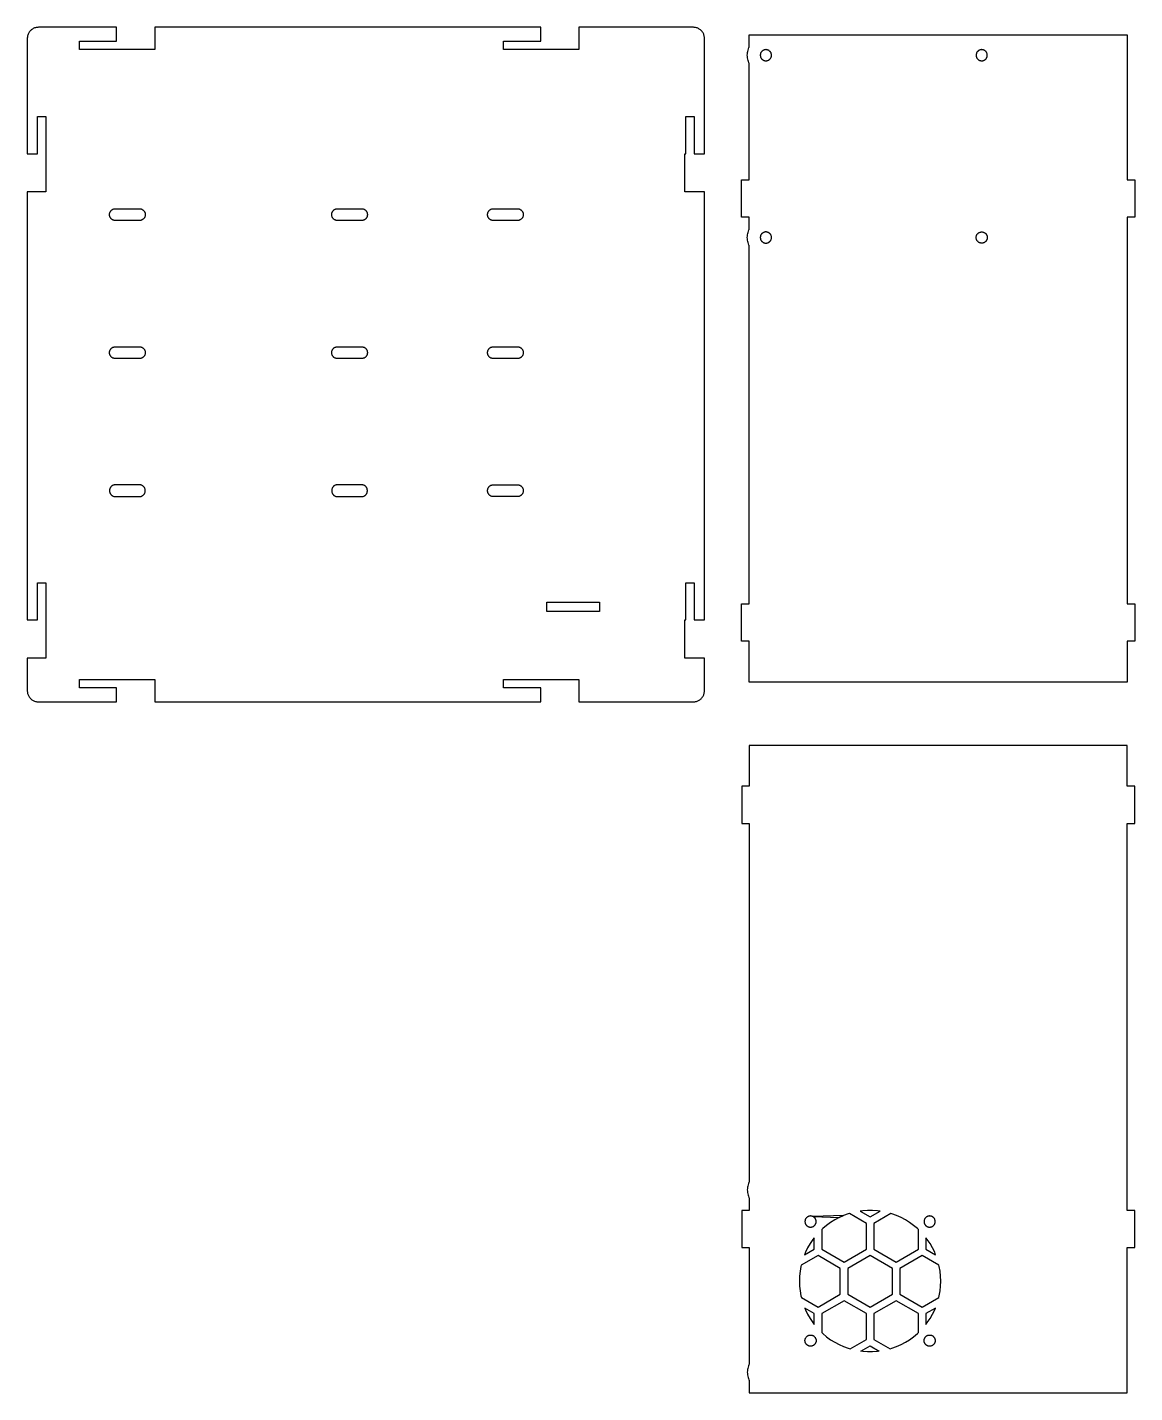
# Model space of a CAD drawing. Header units: millimetres. Extents: x -319 to 319, y -184 to 183.
# Drawn here: x -319.5 to -21.9, y -183.5 to 183.5 of the extents above; entities that cross this region are included whole.
import ezdxf

# ---------------------------------------------------------------- set-up
doc = ezdxf.new("R2010")
doc.units = ezdxf.units.MM
doc.layers.get('0').update_dxf_attribs({"linetype": 'CONTINUOUS'})

msp = doc.modelspace()

# ---------------------------------------------------------------- linework, layer by layer
for points in [[(-171.26, 183.5), (-171.26, 177.5), (-191.51, 177.5), (-191.51, 179.75), (-181.51, 179.75), (-181.51, 183.5), (-285.24, 183.5), (-285.24, 177.5), (-305.49, 177.5), (-305.49, 179.75), (-295.49, 179.75), (-295.49, 183.5), (-316.5, 183.5), (-316.71, 183.49), (-316.92, 183.47), (-317.12, 183.43), (-317.33, 183.38), (-317.53, 183.32), (-317.72, 183.24), (-317.91, 183.15), (-318.09, 183.04), (-318.26, 182.93), (-318.43, 182.8), (-318.58, 182.66), (-318.73, 182.51), (-318.86, 182.35), (-318.99, 182.18), (-319.1, 182), (-319.2, 181.82), (-319.28, 181.62), (-319.35, 181.43), (-319.41, 181.23), (-319.45, 181.02), (-319.48, 180.81), (-319.5, 180.6), (-319.5, 149.5), (-316.75, 149.5), (-316.75, 159.5), (-314.5, 159.5), (-314.5, 139.25), (-319.5, 139.25), (-319.5, 24.2), (-316.75, 24.2), (-316.75, 34.2), (-314.5, 34.2), (-314.5, 13.95), (-319.5, 13.95), (-319.5, 5.1), (-319.48, 4.89), (-319.45, 4.68), (-319.41, 4.47), (-319.35, 4.27), (-319.28, 4.08), (-319.2, 3.88), (-319.1, 3.7), (-318.99, 3.52), (-318.86, 3.35), (-318.73, 3.19), (-318.58, 3.04), (-318.43, 2.9), (-318.26, 2.77), (-318.09, 2.66), (-317.91, 2.55), (-317.72, 2.46), (-317.53, 2.38), (-317.33, 2.32), (-317.12, 2.27), (-316.92, 2.23), (-316.71, 2.21), (-316.5, 2.2), (-295.49, 2.2), (-295.49, 5.95), (-305.49, 5.95), (-305.49, 8.2), (-285.24, 8.2), (-285.24, 2.2), (-181.51, 2.2), (-181.51, 5.95), (-191.51, 5.95), (-191.51, 8.2), (-171.26, 8.2), (-171.26, 2.2), (-140.5, 2.2), (-140.29, 2.21), (-140.08, 2.23), (-139.88, 2.27), (-139.67, 2.32), (-139.47, 2.38), (-139.28, 2.46), (-139.09, 2.55), (-138.91, 2.66), (-138.74, 2.77), (-138.57, 2.9), (-138.42, 3.04), (-138.27, 3.19), (-138.14, 3.35), (-138.01, 3.52), (-137.9, 3.7), (-137.8, 3.88), (-137.72, 4.08), (-137.65, 4.27), (-137.59, 4.47), (-137.55, 4.68), (-137.52, 4.89), (-137.5, 5.1), (-137.5, 13.95), (-142.76, 13.95), (-142.76, 24.2), (-142.51, 24.2), (-142.51, 34.2), (-140.26, 34.2), (-140.26, 24.2), (-137.5, 24.2), (-137.5, 139.25), (-142.75, 139.25), (-142.75, 149.5), (-142.51, 149.5), (-142.51, 159.5), (-140.26, 159.5), (-140.26, 149.5), (-137.5, 149.5), (-137.5, 180.6), (-137.52, 180.81), (-137.55, 181.02), (-137.59, 181.23), (-137.65, 181.43), (-137.72, 181.62), (-137.8, 181.82), (-137.9, 182), (-138.01, 182.18), (-138.14, 182.35), (-138.27, 182.51), (-138.42, 182.66), (-138.57, 182.8), (-138.74, 182.93), (-138.91, 183.04), (-139.09, 183.15), (-139.28, 183.24), (-139.47, 183.32), (-139.67, 183.38), (-139.88, 183.43), (-140.08, 183.47), (-140.29, 183.49), (-140.5, 183.5)], [(-23.9, 132.49), (-23.9, 28.51), (-21.89, 28.51), (-21.89, 18.51), (-23.9, 18.51), (-23.9, 7.5), (-125.5, 7.5), (-125.5, 18.51), (-127.52, 18.51), (-127.52, 28.51), (-125.5, 28.51), (-125.5, 124.83), (-125.57, 124.97), (-125.7, 125.29), (-125.81, 125.62), (-125.89, 125.96), (-125.95, 126.3), (-125.99, 126.65), (-126, 127), (-125.99, 127.35), (-125.95, 127.7), (-125.89, 128.04), (-125.81, 128.38), (-125.7, 128.71), (-125.57, 129.03), (-125.5, 129.17), (-125.5, 132.49), (-127.52, 132.49), (-127.52, 142.49), (-125.5, 142.49), (-125.5, 173.83), (-125.57, 173.97), (-125.7, 174.29), (-125.81, 174.62), (-125.89, 174.96), (-125.95, 175.3), (-125.99, 175.65), (-126, 176), (-125.99, 176.35), (-125.95, 176.7), (-125.89, 177.04), (-125.81, 177.38), (-125.7, 177.71), (-125.57, 178.03), (-125.5, 178.17), (-125.5, 181.5), (-23.9, 181.5), (-23.9, 142.49), (-21.89, 142.49), (-21.89, 132.49)], [(-119.92, 174.96), (-119.85, 175.04), (-119.79, 175.12), (-119.73, 175.21), (-119.68, 175.3), (-119.63, 175.39), (-119.59, 175.49), (-119.56, 175.59), (-119.53, 175.69), (-119.51, 175.79), (-119.5, 175.9), (-119.5, 176), (-119.5, 176.1), (-119.51, 176.21), (-119.53, 176.31), (-119.56, 176.41), (-119.59, 176.51), (-119.63, 176.61), (-119.68, 176.7), (-119.73, 176.79), (-119.79, 176.88), (-119.85, 176.96), (-119.92, 177.04), (-120, 177.11), (-120.08, 177.18), (-120.16, 177.24), (-120.25, 177.3), (-120.34, 177.35), (-120.44, 177.39), (-120.54, 177.43), (-120.64, 177.46), (-120.74, 177.48), (-120.84, 177.49), (-120.95, 177.5), (-121.05, 177.5), (-121.16, 177.49), (-121.26, 177.48), (-121.36, 177.46), (-121.46, 177.43), (-121.56, 177.39), (-121.66, 177.35), (-121.75, 177.3), (-121.84, 177.24), (-121.92, 177.18), (-122, 177.11), (-122.08, 177.04), (-122.15, 176.96), (-122.21, 176.88), (-122.27, 176.79), (-122.32, 176.7), (-122.37, 176.61), (-122.41, 176.51), (-122.44, 176.41), (-122.47, 176.31), (-122.49, 176.21), (-122.5, 176.1), (-122.5, 176), (-122.5, 175.9), (-122.49, 175.79), (-122.47, 175.69), (-122.44, 175.59), (-122.41, 175.49), (-122.37, 175.39), (-122.32, 175.3), (-122.27, 175.21), (-122.21, 175.12), (-122.15, 175.04), (-122.08, 174.96), (-122, 174.89), (-121.92, 174.82), (-121.84, 174.76), (-121.75, 174.7), (-121.66, 174.65), (-121.56, 174.61), (-121.46, 174.57), (-121.36, 174.54), (-121.26, 174.52), (-121.16, 174.51), (-121.05, 174.5), (-120.95, 174.5), (-120.84, 174.51), (-120.74, 174.52), (-120.64, 174.54), (-120.54, 174.57), (-120.44, 174.61), (-120.34, 174.65), (-120.25, 174.7), (-120.16, 174.76), (-120.08, 174.82), (-120, 174.89)], [(-62.64, 174.54), (-62.54, 174.57), (-62.44, 174.61), (-62.34, 174.65), (-62.25, 174.7), (-62.16, 174.76), (-62.08, 174.82), (-62, 174.89), (-61.92, 174.96), (-61.85, 175.04), (-61.79, 175.12), (-61.73, 175.21), (-61.68, 175.3), (-61.63, 175.39), (-61.59, 175.49), (-61.56, 175.59), (-61.53, 175.69), (-61.51, 175.79), (-61.5, 175.9), (-61.5, 176), (-61.5, 176.1), (-61.51, 176.21), (-61.53, 176.31), (-61.56, 176.41), (-61.59, 176.51), (-61.63, 176.61), (-61.68, 176.7), (-61.73, 176.79), (-61.79, 176.88), (-61.85, 176.96), (-61.92, 177.04), (-62, 177.11), (-62.08, 177.18), (-62.16, 177.24), (-62.25, 177.3), (-62.34, 177.35), (-62.44, 177.39), (-62.54, 177.43), (-62.64, 177.46), (-62.74, 177.48), (-62.84, 177.49), (-62.95, 177.5), (-63.05, 177.5), (-63.16, 177.49), (-63.26, 177.48), (-63.36, 177.46), (-63.46, 177.43), (-63.56, 177.39), (-63.66, 177.35), (-63.75, 177.3), (-63.84, 177.24), (-63.92, 177.18), (-64, 177.11), (-64.08, 177.04), (-64.15, 176.96), (-64.21, 176.88), (-64.27, 176.79), (-64.32, 176.7), (-64.37, 176.61), (-64.41, 176.51), (-64.44, 176.41), (-64.47, 176.31), (-64.49, 176.21), (-64.5, 176.1), (-64.5, 176), (-64.5, 175.9), (-64.49, 175.79), (-64.47, 175.69), (-64.44, 175.59), (-64.41, 175.49), (-64.37, 175.39), (-64.32, 175.3), (-64.27, 175.21), (-64.21, 175.12), (-64.15, 175.04), (-64.08, 174.96), (-64, 174.89), (-63.92, 174.82), (-63.84, 174.76), (-63.75, 174.7), (-63.66, 174.65), (-63.56, 174.61), (-63.46, 174.57), (-63.36, 174.54), (-63.26, 174.52), (-63.16, 174.51), (-63.05, 174.5), (-62.95, 174.5), (-62.84, 174.51), (-62.74, 174.52)], [(-295.86, 134.75), (-289.34, 134.75), (-289.23, 134.74), (-289.12, 134.73), (-289.01, 134.7), (-288.91, 134.67), (-288.8, 134.63), (-288.7, 134.59), (-288.6, 134.54), (-288.51, 134.48), (-288.41, 134.41), (-288.33, 134.34), (-288.25, 134.26), (-288.17, 134.18), (-288.11, 134.09), (-288.04, 134), (-287.99, 133.9), (-287.94, 133.8), (-287.9, 133.7), (-287.86, 133.59), (-287.83, 133.48), (-287.82, 133.37), (-287.8, 133.26), (-287.8, 133.15), (-287.8, 133.04), (-287.82, 132.93), (-287.83, 132.82), (-287.86, 132.71), (-287.9, 132.6), (-287.94, 132.5), (-287.99, 132.4), (-288.04, 132.3), (-288.11, 132.21), (-288.17, 132.12), (-288.25, 132.04), (-288.33, 131.96), (-288.41, 131.89), (-288.51, 131.82), (-288.6, 131.76), (-288.7, 131.71), (-288.8, 131.67), (-288.91, 131.63), (-289.01, 131.6), (-289.12, 131.57), (-289.23, 131.56), (-289.34, 131.55), (-295.86, 131.55), (-295.97, 131.56), (-296.08, 131.57), (-296.19, 131.6), (-296.29, 131.63), (-296.4, 131.67), (-296.5, 131.71), (-296.6, 131.76), (-296.69, 131.82), (-296.79, 131.89), (-296.87, 131.96), (-296.95, 132.04), (-297.03, 132.12), (-297.09, 132.21), (-297.16, 132.3), (-297.21, 132.4), (-297.26, 132.5), (-297.3, 132.6), (-297.34, 132.71), (-297.37, 132.82), (-297.38, 132.93), (-297.4, 133.04), (-297.4, 133.15), (-297.4, 133.26), (-297.38, 133.37), (-297.37, 133.48), (-297.34, 133.59), (-297.3, 133.7), (-297.26, 133.8), (-297.21, 133.9), (-297.16, 134), (-297.09, 134.09), (-297.03, 134.18), (-296.95, 134.26), (-296.87, 134.34), (-296.79, 134.41), (-296.69, 134.48), (-296.6, 134.54), (-296.5, 134.59), (-296.4, 134.63), (-296.29, 134.67), (-296.19, 134.7), (-296.08, 134.73), (-295.97, 134.74)], [(-236.16, 134.75), (-229.64, 134.75), (-229.53, 134.74), (-229.42, 134.73), (-229.31, 134.7), (-229.21, 134.67), (-229.1, 134.63), (-229, 134.59), (-228.9, 134.54), (-228.81, 134.48), (-228.71, 134.41), (-228.63, 134.34), (-228.55, 134.26), (-228.47, 134.18), (-228.41, 134.09), (-228.34, 134), (-228.29, 133.9), (-228.24, 133.8), (-228.2, 133.7), (-228.16, 133.59), (-228.13, 133.48), (-228.12, 133.37), (-228.1, 133.26), (-228.1, 133.15), (-228.1, 133.04), (-228.12, 132.93), (-228.13, 132.82), (-228.16, 132.71), (-228.2, 132.6), (-228.24, 132.5), (-228.29, 132.4), (-228.34, 132.3), (-228.41, 132.21), (-228.47, 132.12), (-228.55, 132.04), (-228.63, 131.96), (-228.71, 131.89), (-228.81, 131.82), (-228.9, 131.76), (-229, 131.71), (-229.1, 131.67), (-229.21, 131.63), (-229.31, 131.6), (-229.42, 131.57), (-229.53, 131.56), (-229.64, 131.55), (-236.16, 131.55), (-236.27, 131.56), (-236.38, 131.57), (-236.49, 131.6), (-236.59, 131.63), (-236.7, 131.67), (-236.8, 131.71), (-236.9, 131.76), (-236.99, 131.82), (-237.09, 131.89), (-237.17, 131.96), (-237.25, 132.04), (-237.33, 132.12), (-237.39, 132.21), (-237.46, 132.3), (-237.51, 132.4), (-237.56, 132.5), (-237.6, 132.6), (-237.64, 132.71), (-237.67, 132.82), (-237.68, 132.93), (-237.7, 133.04), (-237.7, 133.15), (-237.7, 133.26), (-237.68, 133.37), (-237.67, 133.48), (-237.64, 133.59), (-237.6, 133.7), (-237.56, 133.8), (-237.51, 133.9), (-237.46, 134), (-237.39, 134.09), (-237.33, 134.18), (-237.25, 134.26), (-237.17, 134.34), (-237.09, 134.41), (-236.99, 134.48), (-236.9, 134.54), (-236.8, 134.59), (-236.7, 134.63), (-236.59, 134.67), (-236.49, 134.7), (-236.38, 134.73), (-236.27, 134.74)], [(-187.41, 134.7), (-187.31, 134.67), (-187.2, 134.63), (-187.1, 134.59), (-187, 134.54), (-186.91, 134.48), (-186.81, 134.41), (-186.73, 134.34), (-186.65, 134.26), (-186.57, 134.18), (-186.51, 134.09), (-186.44, 134), (-186.39, 133.9), (-186.34, 133.8), (-186.3, 133.7), (-186.26, 133.59), (-186.23, 133.48), (-186.22, 133.37), (-186.2, 133.26), (-186.2, 133.15), (-186.2, 133.04), (-186.22, 132.93), (-186.23, 132.82), (-186.26, 132.71), (-186.3, 132.6), (-186.34, 132.5), (-186.39, 132.4), (-186.44, 132.3), (-186.51, 132.21), (-186.57, 132.12), (-186.65, 132.04), (-186.73, 131.96), (-186.81, 131.89), (-186.91, 131.82), (-187, 131.76), (-187.1, 131.71), (-187.2, 131.67), (-187.31, 131.63), (-187.41, 131.6), (-187.52, 131.57), (-187.63, 131.56), (-187.74, 131.55), (-194.26, 131.55), (-194.37, 131.56), (-194.48, 131.57), (-194.59, 131.6), (-194.69, 131.63), (-194.8, 131.67), (-194.9, 131.71), (-195, 131.76), (-195.09, 131.82), (-195.19, 131.89), (-195.27, 131.96), (-195.35, 132.04), (-195.43, 132.12), (-195.49, 132.21), (-195.56, 132.3), (-195.61, 132.4), (-195.66, 132.5), (-195.7, 132.6), (-195.74, 132.71), (-195.77, 132.82), (-195.78, 132.93), (-195.8, 133.04), (-195.8, 133.15), (-195.8, 133.26), (-195.78, 133.37), (-195.77, 133.48), (-195.74, 133.59), (-195.7, 133.7), (-195.66, 133.8), (-195.61, 133.9), (-195.56, 134), (-195.49, 134.09), (-195.43, 134.18), (-195.35, 134.26), (-195.27, 134.34), (-195.19, 134.41), (-195.09, 134.48), (-195, 134.54), (-194.9, 134.59), (-194.8, 134.63), (-194.69, 134.67), (-194.59, 134.7), (-194.48, 134.73), (-194.37, 134.74), (-194.26, 134.75), (-187.74, 134.75), (-187.63, 134.74), (-187.52, 134.73)], [(-119.5, 126.9), (-119.5, 127), (-119.5, 127.1), (-119.51, 127.21), (-119.53, 127.31), (-119.56, 127.41), (-119.59, 127.51), (-119.63, 127.61), (-119.68, 127.7), (-119.73, 127.79), (-119.79, 127.88), (-119.85, 127.96), (-119.92, 128.04), (-120, 128.11), (-120.08, 128.18), (-120.16, 128.24), (-120.25, 128.3), (-120.34, 128.35), (-120.44, 128.39), (-120.54, 128.43), (-120.64, 128.46), (-120.74, 128.48), (-120.84, 128.49), (-120.95, 128.5), (-121.05, 128.5), (-121.16, 128.49), (-121.26, 128.48), (-121.36, 128.46), (-121.46, 128.43), (-121.56, 128.39), (-121.66, 128.35), (-121.75, 128.3), (-121.84, 128.24), (-121.92, 128.18), (-122, 128.11), (-122.08, 128.04), (-122.15, 127.96), (-122.21, 127.88), (-122.27, 127.79), (-122.32, 127.7), (-122.37, 127.61), (-122.41, 127.51), (-122.44, 127.41), (-122.47, 127.31), (-122.49, 127.21), (-122.5, 127.1), (-122.5, 127), (-122.5, 126.9), (-122.49, 126.79), (-122.47, 126.69), (-122.44, 126.59), (-122.41, 126.49), (-122.37, 126.39), (-122.32, 126.3), (-122.27, 126.21), (-122.21, 126.12), (-122.15, 126.04), (-122.08, 125.96), (-122, 125.89), (-121.92, 125.82), (-121.84, 125.76), (-121.75, 125.7), (-121.66, 125.65), (-121.56, 125.61), (-121.46, 125.57), (-121.36, 125.54), (-121.26, 125.52), (-121.16, 125.51), (-121.05, 125.5), (-120.95, 125.5), (-120.84, 125.51), (-120.74, 125.52), (-120.64, 125.54), (-120.54, 125.57), (-120.44, 125.61), (-120.34, 125.65), (-120.25, 125.7), (-120.16, 125.76), (-120.08, 125.82), (-120, 125.89), (-119.92, 125.96), (-119.85, 126.04), (-119.79, 126.12), (-119.73, 126.21), (-119.68, 126.3), (-119.63, 126.39), (-119.59, 126.49), (-119.56, 126.59), (-119.53, 126.69), (-119.51, 126.79)], [(-62.74, 128.48), (-62.64, 128.46), (-62.54, 128.43), (-62.44, 128.39), (-62.34, 128.35), (-62.25, 128.3), (-62.16, 128.24), (-62.08, 128.18), (-62, 128.11), (-61.92, 128.04), (-61.85, 127.96), (-61.79, 127.88), (-61.73, 127.79), (-61.68, 127.7), (-61.63, 127.61), (-61.59, 127.51), (-61.56, 127.41), (-61.53, 127.31), (-61.51, 127.21), (-61.5, 127.1), (-61.5, 127), (-61.5, 126.9), (-61.51, 126.79), (-61.53, 126.69), (-61.56, 126.59), (-61.59, 126.49), (-61.63, 126.39), (-61.68, 126.3), (-61.73, 126.21), (-61.79, 126.12), (-61.85, 126.04), (-61.92, 125.96), (-62, 125.89), (-62.08, 125.82), (-62.16, 125.76), (-62.25, 125.7), (-62.34, 125.65), (-62.44, 125.61), (-62.54, 125.57), (-62.64, 125.54), (-62.74, 125.52), (-62.84, 125.51), (-62.95, 125.5), (-63.05, 125.5), (-63.16, 125.51), (-63.26, 125.52), (-63.36, 125.54), (-63.46, 125.57), (-63.56, 125.61), (-63.66, 125.65), (-63.75, 125.7), (-63.84, 125.76), (-63.92, 125.82), (-64, 125.89), (-64.08, 125.96), (-64.15, 126.04), (-64.21, 126.12), (-64.27, 126.21), (-64.32, 126.3), (-64.37, 126.39), (-64.41, 126.49), (-64.44, 126.59), (-64.47, 126.69), (-64.49, 126.79), (-64.5, 126.9), (-64.5, 127), (-64.5, 127.1), (-64.49, 127.21), (-64.47, 127.31), (-64.44, 127.41), (-64.41, 127.51), (-64.37, 127.61), (-64.32, 127.7), (-64.27, 127.79), (-64.21, 127.88), (-64.15, 127.96), (-64.08, 128.04), (-64, 128.11), (-63.92, 128.18), (-63.84, 128.24), (-63.75, 128.3), (-63.66, 128.35), (-63.56, 128.39), (-63.46, 128.43), (-63.36, 128.46), (-63.26, 128.48), (-63.16, 128.49), (-63.05, 128.5), (-62.95, 128.5), (-62.84, 128.49)], [(-297.4, 96.05), (-297.4, 96.16), (-297.38, 96.27), (-297.37, 96.38), (-297.34, 96.49), (-297.3, 96.6), (-297.26, 96.7), (-297.21, 96.8), (-297.16, 96.9), (-297.09, 96.99), (-297.03, 97.08), (-296.95, 97.16), (-296.87, 97.24), (-296.79, 97.31), (-296.69, 97.38), (-296.6, 97.44), (-296.5, 97.49), (-296.4, 97.53), (-296.29, 97.57), (-296.19, 97.6), (-296.08, 97.63), (-295.97, 97.64), (-295.86, 97.65), (-289.34, 97.65), (-289.23, 97.64), (-289.12, 97.63), (-289.01, 97.6), (-288.91, 97.57), (-288.8, 97.53), (-288.7, 97.49), (-288.6, 97.44), (-288.51, 97.38), (-288.41, 97.31), (-288.33, 97.24), (-288.25, 97.16), (-288.17, 97.08), (-288.11, 96.99), (-288.04, 96.9), (-287.99, 96.8), (-287.94, 96.7), (-287.9, 96.6), (-287.86, 96.49), (-287.83, 96.38), (-287.82, 96.27), (-287.8, 96.16), (-287.8, 96.05), (-287.8, 95.94), (-287.82, 95.83), (-287.83, 95.72), (-287.86, 95.61), (-287.9, 95.5), (-287.94, 95.4), (-287.99, 95.3), (-288.04, 95.2), (-288.11, 95.11), (-288.17, 95.02), (-288.25, 94.94), (-288.33, 94.86), (-288.41, 94.79), (-288.51, 94.72), (-288.6, 94.66), (-288.7, 94.61), (-288.8, 94.57), (-288.91, 94.53), (-289.01, 94.5), (-289.12, 94.47), (-289.23, 94.46), (-289.34, 94.45), (-295.86, 94.45), (-295.97, 94.46), (-296.08, 94.47), (-296.19, 94.5), (-296.29, 94.53), (-296.4, 94.57), (-296.5, 94.61), (-296.6, 94.66), (-296.69, 94.72), (-296.79, 94.79), (-296.87, 94.86), (-296.95, 94.94), (-297.03, 95.02), (-297.09, 95.11), (-297.16, 95.2), (-297.21, 95.3), (-297.26, 95.4), (-297.3, 95.5), (-297.34, 95.61), (-297.37, 95.72), (-297.38, 95.83), (-297.4, 95.94)], [(-237.7, 96.05), (-237.7, 96.16), (-237.68, 96.27), (-237.67, 96.38), (-237.64, 96.49), (-237.6, 96.6), (-237.56, 96.7), (-237.51, 96.8), (-237.46, 96.9), (-237.39, 96.99), (-237.33, 97.08), (-237.25, 97.16), (-237.17, 97.24), (-237.09, 97.31), (-236.99, 97.38), (-236.9, 97.44), (-236.8, 97.49), (-236.7, 97.53), (-236.59, 97.57), (-236.49, 97.6), (-236.38, 97.63), (-236.27, 97.64), (-236.16, 97.65), (-229.64, 97.65), (-229.53, 97.64), (-229.42, 97.63), (-229.31, 97.6), (-229.21, 97.57), (-229.1, 97.53), (-229, 97.49), (-228.9, 97.44), (-228.81, 97.38), (-228.71, 97.31), (-228.63, 97.24), (-228.55, 97.16), (-228.47, 97.08), (-228.41, 96.99), (-228.34, 96.9), (-228.29, 96.8), (-228.24, 96.7), (-228.2, 96.6), (-228.16, 96.49), (-228.13, 96.38), (-228.12, 96.27), (-228.1, 96.16), (-228.1, 96.05), (-228.1, 95.94), (-228.12, 95.83), (-228.13, 95.72), (-228.16, 95.61), (-228.2, 95.5), (-228.24, 95.4), (-228.29, 95.3), (-228.34, 95.2), (-228.41, 95.11), (-228.47, 95.02), (-228.55, 94.94), (-228.63, 94.86), (-228.71, 94.79), (-228.81, 94.72), (-228.9, 94.66), (-229, 94.61), (-229.1, 94.57), (-229.21, 94.53), (-229.31, 94.5), (-229.42, 94.47), (-229.53, 94.46), (-229.64, 94.45), (-236.16, 94.45), (-236.27, 94.46), (-236.38, 94.47), (-236.49, 94.5), (-236.59, 94.53), (-236.7, 94.57), (-236.8, 94.61), (-236.9, 94.66), (-236.99, 94.72), (-237.09, 94.79), (-237.17, 94.86), (-237.25, 94.94), (-237.33, 95.02), (-237.39, 95.11), (-237.46, 95.2), (-237.51, 95.3), (-237.56, 95.4), (-237.6, 95.5), (-237.64, 95.61), (-237.67, 95.72), (-237.68, 95.83), (-237.7, 95.94)], [(-186.2, 96.16), (-186.2, 96.05), (-186.2, 95.94), (-186.22, 95.83), (-186.23, 95.72), (-186.26, 95.61), (-186.3, 95.5), (-186.34, 95.4), (-186.39, 95.3), (-186.44, 95.2), (-186.51, 95.11), (-186.57, 95.02), (-186.65, 94.94), (-186.73, 94.86), (-186.81, 94.79), (-186.91, 94.72), (-187, 94.66), (-187.1, 94.61), (-187.2, 94.57), (-187.31, 94.53), (-187.41, 94.5), (-187.52, 94.47), (-187.63, 94.46), (-187.74, 94.45), (-194.26, 94.45), (-194.37, 94.46), (-194.48, 94.47), (-194.59, 94.5), (-194.69, 94.53), (-194.8, 94.57), (-194.9, 94.61), (-195, 94.66), (-195.09, 94.72), (-195.19, 94.79), (-195.27, 94.86), (-195.35, 94.94), (-195.43, 95.02), (-195.49, 95.11), (-195.56, 95.2), (-195.61, 95.3), (-195.66, 95.4), (-195.7, 95.5), (-195.74, 95.61), (-195.77, 95.72), (-195.78, 95.83), (-195.8, 95.94), (-195.8, 96.05), (-195.8, 96.16), (-195.78, 96.27), (-195.77, 96.38), (-195.74, 96.49), (-195.7, 96.6), (-195.66, 96.7), (-195.61, 96.8), (-195.56, 96.9), (-195.49, 96.99), (-195.43, 97.08), (-195.35, 97.16), (-195.27, 97.24), (-195.19, 97.31), (-195.09, 97.38), (-195, 97.44), (-194.9, 97.49), (-194.8, 97.53), (-194.69, 97.57), (-194.59, 97.6), (-194.48, 97.63), (-194.37, 97.64), (-194.26, 97.65), (-187.74, 97.65), (-187.63, 97.64), (-187.52, 97.63), (-187.41, 97.6), (-187.31, 97.57), (-187.2, 97.53), (-187.1, 97.49), (-187, 97.44), (-186.91, 97.38), (-186.81, 97.31), (-186.73, 97.24), (-186.65, 97.16), (-186.57, 97.08), (-186.51, 96.99), (-186.44, 96.9), (-186.39, 96.8), (-186.34, 96.7), (-186.3, 96.6), (-186.26, 96.49), (-186.23, 96.38), (-186.22, 96.27)], [(-295.97, 57.36), (-295.86, 57.35), (-289.34, 57.35), (-289.23, 57.36), (-289.12, 57.37), (-289.01, 57.4), (-288.91, 57.43), (-288.8, 57.47), (-288.7, 57.51), (-288.6, 57.56), (-288.51, 57.62), (-288.41, 57.69), (-288.33, 57.76), (-288.25, 57.84), (-288.17, 57.92), (-288.11, 58.01), (-288.04, 58.1), (-287.99, 58.2), (-287.94, 58.3), (-287.9, 58.4), (-287.86, 58.51), (-287.83, 58.62), (-287.82, 58.73), (-287.8, 58.84), (-287.8, 58.95), (-287.8, 59.06), (-287.82, 59.17), (-287.83, 59.28), (-287.86, 59.39), (-287.9, 59.5), (-287.94, 59.6), (-287.99, 59.7), (-288.04, 59.8), (-288.11, 59.89), (-288.17, 59.98), (-288.25, 60.06), (-288.33, 60.14), (-288.41, 60.21), (-288.51, 60.28), (-288.6, 60.34), (-288.7, 60.39), (-288.8, 60.43), (-288.91, 60.47), (-289.01, 60.5), (-289.12, 60.53), (-289.23, 60.54), (-289.34, 60.55), (-295.86, 60.55), (-295.97, 60.54), (-296.08, 60.53), (-296.19, 60.5), (-296.29, 60.47), (-296.4, 60.43), (-296.5, 60.39), (-296.6, 60.34), (-296.69, 60.28), (-296.79, 60.21), (-296.87, 60.14), (-296.95, 60.06), (-297.03, 59.98), (-297.09, 59.89), (-297.16, 59.8), (-297.21, 59.7), (-297.26, 59.6), (-297.3, 59.5), (-297.34, 59.39), (-297.37, 59.28), (-297.38, 59.17), (-297.4, 59.06), (-297.4, 58.95), (-297.4, 58.84), (-297.38, 58.73), (-297.37, 58.62), (-297.34, 58.51), (-297.3, 58.4), (-297.26, 58.3), (-297.21, 58.2), (-297.16, 58.1), (-297.09, 58.01), (-297.03, 57.92), (-296.95, 57.84), (-296.87, 57.76), (-296.79, 57.69), (-296.69, 57.62), (-296.6, 57.56), (-296.5, 57.51), (-296.4, 57.47), (-296.29, 57.43), (-296.19, 57.4), (-296.08, 57.37)], [(-236.16, 57.35), (-229.64, 57.35), (-229.53, 57.36), (-229.42, 57.37), (-229.31, 57.4), (-229.21, 57.43), (-229.1, 57.47), (-229, 57.51), (-228.9, 57.56), (-228.81, 57.62), (-228.71, 57.69), (-228.63, 57.76), (-228.55, 57.84), (-228.47, 57.92), (-228.41, 58.01), (-228.34, 58.1), (-228.29, 58.2), (-228.24, 58.3), (-228.2, 58.4), (-228.16, 58.51), (-228.13, 58.62), (-228.12, 58.73), (-228.1, 58.84), (-228.1, 58.95), (-228.1, 59.06), (-228.12, 59.17), (-228.13, 59.28), (-228.16, 59.39), (-228.2, 59.5), (-228.24, 59.6), (-228.29, 59.7), (-228.34, 59.8), (-228.41, 59.89), (-228.47, 59.98), (-228.55, 60.06), (-228.63, 60.14), (-228.71, 60.21), (-228.81, 60.28), (-228.9, 60.34), (-229, 60.39), (-229.1, 60.43), (-229.21, 60.47), (-229.31, 60.5), (-229.42, 60.53), (-229.53, 60.54), (-229.64, 60.55), (-236.16, 60.55), (-236.27, 60.54), (-236.38, 60.53), (-236.49, 60.5), (-236.59, 60.47), (-236.7, 60.43), (-236.8, 60.39), (-236.9, 60.34), (-236.99, 60.28), (-237.09, 60.21), (-237.17, 60.14), (-237.25, 60.06), (-237.33, 59.98), (-237.39, 59.89), (-237.46, 59.8), (-237.51, 59.7), (-237.56, 59.6), (-237.6, 59.5), (-237.64, 59.39), (-237.67, 59.28), (-237.68, 59.17), (-237.7, 59.06), (-237.7, 58.95), (-237.7, 58.84), (-237.68, 58.73), (-237.67, 58.62), (-237.64, 58.51), (-237.6, 58.4), (-237.56, 58.3), (-237.51, 58.2), (-237.46, 58.1), (-237.39, 58.01), (-237.33, 57.92), (-237.25, 57.84), (-237.17, 57.76), (-237.09, 57.69), (-236.99, 57.62), (-236.9, 57.56), (-236.8, 57.51), (-236.7, 57.47), (-236.59, 57.43), (-236.49, 57.4), (-236.38, 57.37), (-236.27, 57.36)], [(-186.2, 59.06), (-186.2, 58.95), (-186.2, 58.84), (-186.22, 58.73), (-186.23, 58.62), (-186.26, 58.51), (-186.3, 58.4), (-186.34, 58.3), (-186.39, 58.2), (-186.44, 58.1), (-186.51, 58.01), (-186.57, 57.92), (-186.65, 57.84), (-186.73, 57.76), (-186.81, 57.69), (-186.91, 57.62), (-187, 57.56), (-187.1, 57.51), (-187.2, 57.47), (-187.31, 57.43), (-187.41, 57.4), (-187.52, 57.37), (-187.63, 57.36), (-187.74, 57.35), (-194.26, 57.35), (-194.37, 57.36), (-194.48, 57.37), (-194.59, 57.4), (-194.69, 57.43), (-194.8, 57.47), (-194.9, 57.51), (-195, 57.56), (-195.09, 57.62), (-195.19, 57.69), (-195.27, 57.76), (-195.35, 57.84), (-195.43, 57.92), (-195.49, 58.01), (-195.56, 58.1), (-195.61, 58.2), (-195.66, 58.3), (-195.7, 58.4), (-195.74, 58.51), (-195.77, 58.62), (-195.78, 58.73), (-195.8, 58.84), (-195.8, 58.95), (-195.8, 59.06), (-195.78, 59.17), (-195.77, 59.28), (-195.74, 59.39), (-195.7, 59.5), (-195.66, 59.6), (-195.61, 59.7), (-195.56, 59.8), (-195.49, 59.89), (-195.43, 59.98), (-195.35, 60.06), (-195.27, 60.14), (-195.19, 60.21), (-195.09, 60.28), (-195, 60.34), (-194.9, 60.39), (-194.8, 60.43), (-194.69, 60.47), (-194.59, 60.5), (-194.48, 60.53), (-194.37, 60.54), (-194.26, 60.55), (-187.74, 60.55), (-187.63, 60.54), (-187.52, 60.53), (-187.41, 60.5), (-187.31, 60.47), (-187.2, 60.43), (-187.1, 60.39), (-187, 60.34), (-186.91, 60.28), (-186.81, 60.21), (-186.73, 60.14), (-186.65, 60.06), (-186.57, 59.98), (-186.51, 59.89), (-186.44, 59.8), (-186.39, 59.7), (-186.34, 59.6), (-186.3, 59.5), (-186.26, 59.39), (-186.23, 59.28), (-186.22, 59.17)], [(-165.7, 28.95), (-165.7, 26.45), (-179.9, 26.45), (-179.9, 28.95)], [(-127.48, -144.49), (-125.5, -144.49), (-125.5, -175.83), (-125.57, -175.97), (-125.7, -176.29), (-125.81, -176.62), (-125.89, -176.96), (-125.95, -177.3), (-125.99, -177.65), (-126, -178), (-125.99, -178.35), (-125.95, -178.7), (-125.89, -179.04), (-125.81, -179.38), (-125.7, -179.71), (-125.57, -180.03), (-125.5, -180.17), (-125.5, -183.5), (-23.9, -183.5), (-23.9, -144.49), (-21.89, -144.49), (-21.89, -134.49), (-23.9, -134.49), (-23.9, -30.51), (-21.89, -30.51), (-21.89, -20.51), (-23.9, -20.51), (-23.9, -9.5), (-125.5, -9.5), (-125.5, -20.51), (-127.48, -20.51), (-127.48, -30.51), (-125.5, -30.51), (-125.5, -126.83), (-125.57, -126.97), (-125.7, -127.29), (-125.81, -127.62), (-125.89, -127.96), (-125.95, -128.3), (-125.99, -128.65), (-126, -129), (-125.99, -129.35), (-125.95, -129.7), (-125.89, -130.04), (-125.81, -130.38), (-125.7, -130.71), (-125.57, -131.03), (-125.5, -131.17), (-125.5, -134.49), (-127.48, -134.49)], [(-106, -144.91), (-100, -148.38), (-94, -144.91), (-94, -137.98), (-98.57, -135.34), (-98.87, -135.43), (-100.12, -135.88), (-101.33, -136.42), (-102.5, -137.05), (-103.62, -137.75), (-104.7, -138.53), (-105.71, -139.38), (-106, -139.66)], [(-95.69, -134.7), (-93, -136.25), (-90.31, -134.7), (-91.01, -134.6), (-92.34, -134.51), (-93.66, -134.51), (-94.99, -134.6)], [(-92, -137.98), (-92, -144.91), (-86, -148.38), (-80, -144.91), (-80, -139.66), (-80.29, -139.38), (-81.3, -138.53), (-82.38, -137.75), (-83.5, -137.05), (-84.67, -136.42), (-85.88, -135.88), (-87.13, -135.43), (-87.43, -135.34)], [(-107.51, -137.71), (-107.5, -137.6), (-107.5, -137.5), (-107.5, -137.4), (-107.51, -137.29), (-107.53, -137.19), (-107.56, -137.09), (-107.59, -136.99), (-107.63, -136.89), (-107.68, -136.8), (-107.73, -136.71), (-107.79, -136.62), (-107.85, -136.54), (-107.92, -136.46), (-108, -136.39), (-108.08, -136.32), (-108.16, -136.26), (-108.25, -136.2), (-108.34, -136.15), (-108.44, -136.11), (-108.54, -136.07), (-108.64, -136.04), (-108.74, -136.02), (-108.84, -136.01), (-108.95, -136), (-109.05, -136), (-109.16, -136.01), (-109.26, -136.02), (-109.36, -136.04), (-109.46, -136.07), (-109.56, -136.11), (-109.66, -136.15), (-109.75, -136.2), (-109.84, -136.26), (-109.92, -136.32), (-110, -136.39), (-110.08, -136.46), (-110.15, -136.54), (-110.21, -136.62), (-110.27, -136.71), (-110.32, -136.8), (-110.37, -136.89), (-110.41, -136.99), (-110.44, -137.09), (-110.47, -137.19), (-110.49, -137.29), (-110.5, -137.4), (-110.5, -137.5), (-110.5, -137.6), (-110.49, -137.71), (-110.47, -137.81), (-110.44, -137.91), (-110.41, -138.01), (-110.37, -138.11), (-110.32, -138.2), (-110.27, -138.29), (-110.21, -138.38), (-110.15, -138.46), (-110.08, -138.54), (-110, -138.61), (-109.92, -138.68), (-109.84, -138.74), (-109.75, -138.8), (-109.66, -138.85), (-109.56, -138.89), (-109.46, -138.93), (-109.36, -138.96), (-109.26, -138.98), (-109.16, -138.99), (-109.05, -139), (-108.95, -139), (-108.84, -138.99), (-108.74, -138.98), (-108.64, -138.96), (-108.54, -138.93), (-108.44, -138.89), (-108.34, -138.85), (-108.25, -138.8), (-108.16, -138.74), (-108.08, -138.68), (-108, -138.61), (-107.92, -138.54), (-107.85, -138.46), (-107.79, -138.38), (-107.73, -138.29), (-107.68, -138.2), (-107.63, -138.11), (-107.59, -138.01), (-107.56, -137.91), (-107.53, -137.81)], [(-100.12, -135.88), (-108.34, -136.15), (-101.33, -136.42)], [(-78.32, -138.2), (-78.27, -138.29), (-78.21, -138.38), (-78.15, -138.46), (-78.08, -138.54), (-78, -138.61), (-77.92, -138.68), (-77.84, -138.74), (-77.75, -138.8), (-77.66, -138.85), (-77.56, -138.89), (-77.46, -138.93), (-77.36, -138.96), (-77.26, -138.98), (-77.16, -138.99), (-77.05, -139), (-76.95, -139), (-76.84, -138.99), (-76.74, -138.98), (-76.64, -138.96), (-76.54, -138.93), (-76.44, -138.89), (-76.34, -138.85), (-76.25, -138.8), (-76.16, -138.74), (-76.08, -138.68), (-76, -138.61), (-75.92, -138.54), (-75.85, -138.46), (-75.79, -138.38), (-75.73, -138.29), (-75.68, -138.2), (-75.63, -138.11), (-75.59, -138.01), (-75.56, -137.91), (-75.53, -137.81), (-75.51, -137.71), (-75.5, -137.6), (-75.5, -137.5), (-75.5, -137.4), (-75.51, -137.29), (-75.53, -137.19), (-75.56, -137.09), (-75.59, -136.99), (-75.63, -136.89), (-75.68, -136.8), (-75.73, -136.71), (-75.79, -136.62), (-75.85, -136.54), (-75.92, -136.46), (-76, -136.39), (-76.08, -136.32), (-76.16, -136.26), (-76.25, -136.2), (-76.34, -136.15), (-76.44, -136.11), (-76.54, -136.07), (-76.64, -136.04), (-76.74, -136.02), (-76.84, -136.01), (-76.95, -136), (-77.05, -136), (-77.16, -136.01), (-77.26, -136.02), (-77.36, -136.04), (-77.46, -136.07), (-77.56, -136.11), (-77.66, -136.15), (-77.75, -136.2), (-77.84, -136.26), (-77.92, -136.32), (-78, -136.39), (-78.08, -136.46), (-78.15, -136.54), (-78.21, -136.62), (-78.27, -136.71), (-78.32, -136.8), (-78.37, -136.89), (-78.41, -136.99), (-78.44, -137.09), (-78.47, -137.19), (-78.49, -137.29), (-78.5, -137.4), (-78.5, -137.5), (-78.5, -137.6), (-78.49, -137.71), (-78.47, -137.81), (-78.44, -137.91), (-78.41, -138.01), (-78.37, -138.11)], [(-110.62, -146.43), (-108, -144.91), (-108, -141.86), (-108.37, -142.33), (-109.11, -143.43), (-109.78, -144.58), (-110.36, -145.77)], [(-78, -144.91), (-75.38, -146.43), (-75.64, -145.77), (-76.22, -144.58), (-76.89, -143.43), (-77.63, -142.33), (-78, -141.86)], [(-107, -160.5), (-101, -157.04), (-101, -150.11), (-107, -146.64), (-111.51, -149.25), (-111.58, -149.55), (-111.82, -150.86), (-111.95, -152.17), (-112, -153.5), (-111.95, -154.83), (-111.82, -156.14), (-111.58, -157.45), (-111.47, -157.92)], [(-99, -150.11), (-99, -157.04), (-93, -160.5), (-87, -157.04), (-87, -150.11), (-93, -146.64)], [(-85, -150.11), (-85, -157.04), (-79, -160.5), (-74.53, -157.92), (-74.42, -157.45), (-74.18, -156.14), (-74.05, -154.83), (-74, -153.5), (-74.05, -152.17), (-74.18, -150.86), (-74.42, -149.55), (-74.49, -149.25), (-79, -146.64)], [(-108.37, -164.67), (-108, -165.14), (-108, -162.23), (-110.54, -160.76), (-110.36, -161.23), (-109.78, -162.42), (-109.11, -163.57)], [(-106, -167.34), (-105.71, -167.62), (-104.7, -168.47), (-103.62, -169.25), (-102.5, -169.95), (-101.33, -170.58), (-100.12, -171.12), (-98.87, -171.57), (-98.4, -171.7), (-94, -169.16), (-94, -162.23), (-100, -158.77), (-106, -162.23)], [(-92, -162.23), (-92, -169.16), (-87.6, -171.7), (-87.13, -171.57), (-85.88, -171.12), (-84.67, -170.58), (-83.5, -169.95), (-82.38, -169.25), (-81.3, -168.47), (-80.29, -167.62), (-80, -167.34), (-80, -162.23), (-86, -158.77)], [(-78, -162.23), (-78, -165.14), (-77.63, -164.67), (-76.89, -163.57), (-76.22, -162.42), (-75.64, -161.23), (-75.46, -160.76)], [(-107.92, -168.46), (-107.85, -168.54), (-107.79, -168.62), (-107.73, -168.71), (-107.68, -168.8), (-107.63, -168.89), (-107.59, -168.99), (-107.56, -169.09), (-107.53, -169.19), (-107.51, -169.29), (-107.5, -169.4), (-107.5, -169.5), (-107.5, -169.6), (-107.51, -169.71), (-107.53, -169.81), (-107.56, -169.91), (-107.59, -170.01), (-107.63, -170.11), (-107.68, -170.2), (-107.73, -170.29), (-107.79, -170.38), (-107.85, -170.46), (-107.92, -170.54), (-108, -170.61), (-108.08, -170.68), (-108.16, -170.74), (-108.25, -170.8), (-108.34, -170.85), (-108.44, -170.89), (-108.54, -170.93), (-108.64, -170.96), (-108.74, -170.98), (-108.84, -170.99), (-108.95, -171), (-109.05, -171), (-109.16, -170.99), (-109.26, -170.98), (-109.36, -170.96), (-109.46, -170.93), (-109.56, -170.89), (-109.66, -170.85), (-109.75, -170.8), (-109.84, -170.74), (-109.92, -170.68), (-110, -170.61), (-110.08, -170.54), (-110.15, -170.46), (-110.21, -170.38), (-110.27, -170.29), (-110.32, -170.2), (-110.37, -170.11), (-110.41, -170.01), (-110.44, -169.91), (-110.47, -169.81), (-110.49, -169.71), (-110.5, -169.6), (-110.5, -169.5), (-110.5, -169.4), (-110.49, -169.29), (-110.47, -169.19), (-110.44, -169.09), (-110.41, -168.99), (-110.37, -168.89), (-110.32, -168.8), (-110.27, -168.71), (-110.21, -168.62), (-110.15, -168.54), (-110.08, -168.46), (-110, -168.39), (-109.92, -168.32), (-109.84, -168.26), (-109.75, -168.2), (-109.66, -168.15), (-109.56, -168.11), (-109.46, -168.07), (-109.36, -168.04), (-109.26, -168.02), (-109.16, -168.01), (-109.05, -168), (-108.95, -168), (-108.84, -168.01), (-108.74, -168.02), (-108.64, -168.04), (-108.54, -168.07), (-108.44, -168.11), (-108.34, -168.15), (-108.25, -168.2), (-108.16, -168.26), (-108.08, -168.32), (-108, -168.39)], [(-78.5, -169.5), (-78.5, -169.4), (-78.49, -169.29), (-78.47, -169.19), (-78.44, -169.09), (-78.41, -168.99), (-78.37, -168.89), (-78.32, -168.8), (-78.27, -168.71), (-78.21, -168.62), (-78.15, -168.54), (-78.08, -168.46), (-78, -168.39), (-77.92, -168.32), (-77.84, -168.26), (-77.75, -168.2), (-77.66, -168.15), (-77.56, -168.11), (-77.46, -168.07), (-77.36, -168.04), (-77.26, -168.02), (-77.16, -168.01), (-77.05, -168), (-76.95, -168), (-76.84, -168.01), (-76.74, -168.02), (-76.64, -168.04), (-76.54, -168.07), (-76.44, -168.11), (-76.34, -168.15), (-76.25, -168.2), (-76.16, -168.26), (-76.08, -168.32), (-76, -168.39), (-75.92, -168.46), (-75.85, -168.54), (-75.79, -168.62), (-75.73, -168.71), (-75.68, -168.8), (-75.63, -168.89), (-75.59, -168.99), (-75.56, -169.09), (-75.53, -169.19), (-75.51, -169.29), (-75.5, -169.4), (-75.5, -169.5), (-75.5, -169.6), (-75.51, -169.71), (-75.53, -169.81), (-75.56, -169.91), (-75.59, -170.01), (-75.63, -170.11), (-75.68, -170.2), (-75.73, -170.29), (-75.79, -170.38), (-75.85, -170.46), (-75.92, -170.54), (-76, -170.61), (-76.08, -170.68), (-76.16, -170.74), (-76.25, -170.8), (-76.34, -170.85), (-76.44, -170.89), (-76.54, -170.93), (-76.64, -170.96), (-76.74, -170.98), (-76.84, -170.99), (-76.95, -171), (-77.05, -171), (-77.16, -170.99), (-77.26, -170.98), (-77.36, -170.96), (-77.46, -170.93), (-77.56, -170.89), (-77.66, -170.85), (-77.75, -170.8), (-77.84, -170.74), (-77.92, -170.68), (-78, -170.61), (-78.08, -170.54), (-78.15, -170.46), (-78.21, -170.38), (-78.27, -170.29), (-78.32, -170.2), (-78.37, -170.11), (-78.41, -170.01), (-78.44, -169.91), (-78.47, -169.81), (-78.49, -169.71), (-78.5, -169.6)], [(-95.48, -172.33), (-93, -170.89), (-90.52, -172.33), (-91.01, -172.4), (-92.34, -172.49), (-93.66, -172.49), (-94.99, -172.4)]]:
    msp.add_lwpolyline(points, close=True)

doc.saveas('drawing.dxf')
